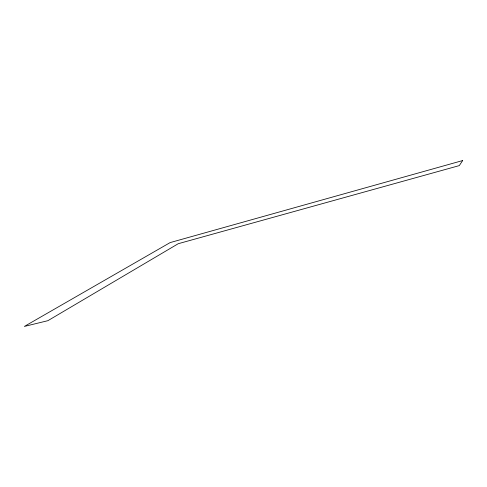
<?xml version="1.0" encoding="UTF-8"?>
<svg xmlns="http://www.w3.org/2000/svg" width="487" height="487" viewBox="0 0 487 487"><rect width="100%" height="100%" fill="white"/><g stroke="black" fill="none" stroke-linecap="round" stroke-linejoin="round"><path stroke-width="0.73" d="M462.65 160.564L459.296 165.61L178.236 243.713L47.878 320.689L24.35 326.436L170.146 242.587L462.65 160.564"/></g></svg>
